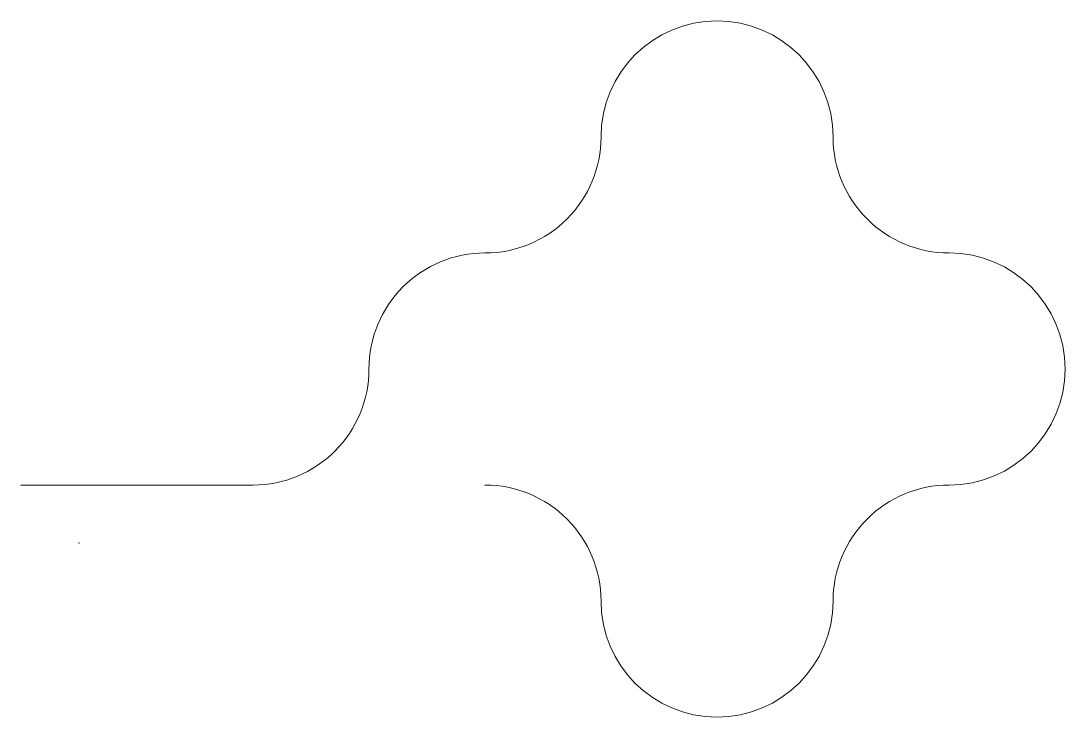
# Model space of a CAD drawing. Header units: millimetres. Extents: x 0 to 180, y -40 to 80.
import ezdxf

# ---------------------------------------------------------------- set-up
doc = ezdxf.new("R2010")
doc.units = ezdxf.units.MM
doc.layers.add('input', color=1, linetype='CONTINUOUS', lineweight=0)

msp = doc.modelspace()

# ---------------------------------------------------------------- linework, layer by layer
at = {"layer": 'input'}
msp.add_lwpolyline([(0, 0), (40, 0, 0.414214), (60, 20, -0.414214), (80, 40, 0.414214), (100, 60, -1), (140, 60, 0.414214), (160, 40, -1), (160, 0, 0.414214), (140, -20, -1), (100, -20, 0.414214), (80, 0)], format="xyb", dxfattribs=at)
msp.add_point((10, -10), dxfattribs=at)

doc.saveas('drawing.dxf')
